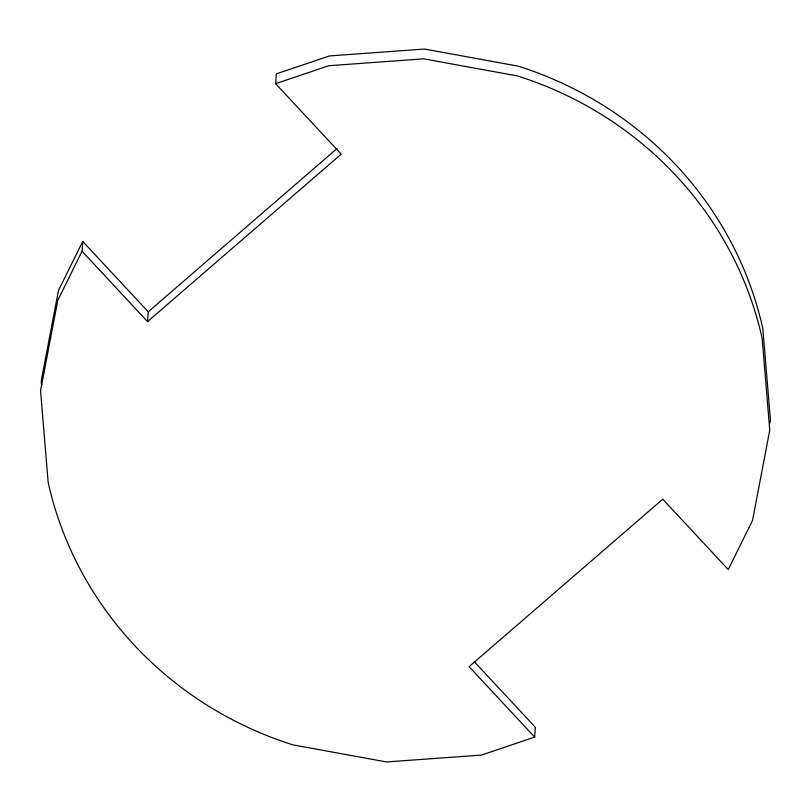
<?xml version="1.0" encoding="UTF-8"?>
<svg xmlns="http://www.w3.org/2000/svg" width="811" height="811" viewBox="0 0 811 811"><rect width="100%" height="100%" fill="white"/><g stroke="black" fill="none" stroke-linecap="round" stroke-linejoin="round"><path stroke-width="1.22" d="M82.053 251.228L82.742 241.435L148.241 311.809L147.551 321.602L82.053 251.228L57.794 300.334L40.55 390.649L48.153 482.312A365.143 352.035 4 0 0 292.812 744.853L386.543 761.945L481.541 755.071L534.672 737.108L535.361 727.315L474.1 661.502M147.551 321.602L341.218 154.131L275.639 83.685L276.328 73.892L329.459 55.929L424.457 49.055L518.188 66.147A365.143 352.035 4 0 1 762.847 328.688L770.45 420.351L769.974 422.825M82.742 241.435L58.473 290.541L41.239 380.856L41.554 384.759M148.241 311.809L337.133 148.464M275.639 83.685L328.769 65.721L423.778 58.848L517.509 75.94A365.143 352.035 4 0 1 762.158 338.481L769.761 430.144L752.527 520.459L728.258 569.565L662.759 499.191L469.103 666.662L534.672 737.108"/></g></svg>
